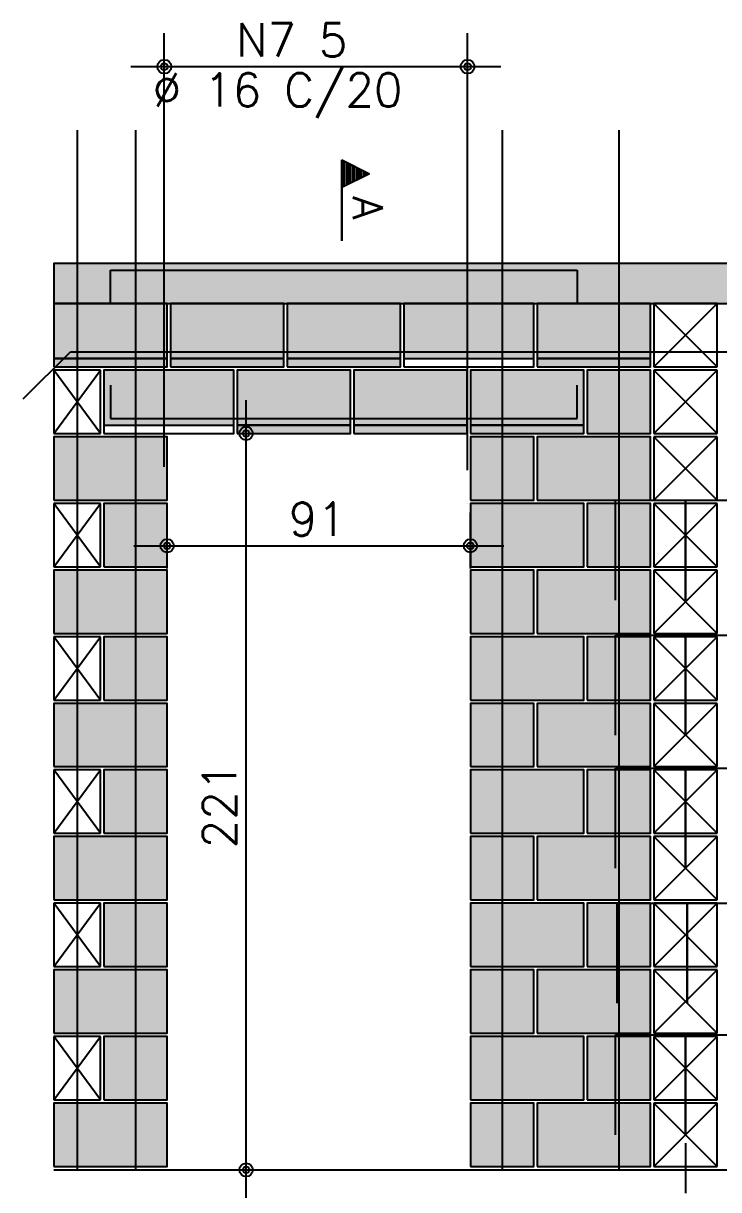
# Model space of a CAD drawing. Extents: x -1.9 to 86, y -1.6 to 60.9.
# Drawn here: x 6.37 to 10.54, y 49.93 to 56.93 of the extents above; entities that cross this region are included whole.
import ezdxf

# ---------------------------------------------------------------- set-up
doc = ezdxf.new("R2010")
doc.units = 0
doc.header["$MEASUREMENT"] = 0
doc.linetypes.add('ESTILO_TQS_0001', pattern=[0.45, 0.3, -0.15])
for name, color, linetype in [('PENA_01', 1, 'CONTINUOUS'), ('PENA_02', 2, 'CONTINUOUS'), ('PENA_03', 3, 'CONTINUOUS'), ('PENA_05', 5, 'CONTINUOUS'), ('PENA_09', 254, 'CONTINUOUS'), ('PENA_11', 252, 'CONTINUOUS'), ('PENA_21', 100, 'CONTINUOUS'), ('PENA_23', 50, 'CONTINUOUS')]:
    doc.layers.add(name, color=color, linetype=linetype)
doc.styles.get("Standard").update_dxf_attribs({"font": 'ROMANS.SHX'})

msp = doc.modelspace()

# ---------------------------------------------------------------- linework, layer by layer
at = {"layer": 'PENA_01', "linetype": 'Continuous'}
for p, q in [((7.214801, 54.273578), (7.214801, 56.874836)), ((9.034801, 54.253578), (9.034801, 56.874836)), ((7.014801, 56.674836), (9.234801, 56.674836)), ((6.55154, 54.923578), (7.23154, 54.923578)), ((7.25154, 54.923578), (7.93154, 54.923578)), ((7.95154, 54.923578), (8.63154, 54.923578)), ((8.65154, 54.923578), (9.43154, 54.923578)), ((9.45154, 54.923578), (10.13154, 54.923578)), ((7.705472, 49.853578), (7.705472, 54.673578)), ((6.85154, 54.523578), (7.63154, 54.523578)), ((7.65154, 54.523578), (8.33154, 54.523578)), ((7.83154, 54.473578), (7.905472, 54.473578)), ((8.35154, 54.523578), (9.03154, 54.523578)), ((9.05154, 54.523578), (9.73154, 54.523578)), ((7.23154, 53.663578), (7.23154, 53.999237)), ((9.05154, 53.663578), (9.05154, 53.999237)), ((7.03154, 53.799237), (9.25154, 53.799237)), ((7.793116, 50.053578), (7.905472, 50.053578))]:
    msp.add_line(p, q, dxfattribs=at)
at = {"layer": 'PENA_01', "linetype": 'ESTILO_TQS_0001'}
msp.add_line((10.34154, 50.663578), (10.34154, 45.995197), dxfattribs=at)
at = {"layer": 'PENA_02', "linetype": 'Continuous'}
for p, q in [((10.53154, 55.253578), (10.15154, 55.253578)), ((10.15154, 55.253578), (10.15154, 54.873578)), ((10.53154, 54.873578), (10.53154, 55.253578)), ((6.83154, 54.853578), (6.55154, 54.853578)), ((6.55154, 54.853578), (6.55154, 54.473578)), ((6.83154, 54.473578), (6.83154, 54.853578)), ((10.15154, 54.873578), (10.53154, 54.873578)), ((10.53154, 54.853578), (10.15154, 54.853578)), ((10.15154, 54.853578), (10.15154, 54.473578)), ((10.53154, 54.473578), (10.53154, 54.853578)), ((6.55154, 54.473578), (6.83154, 54.473578)), ((10.15154, 54.473578), (10.53154, 54.473578)), ((10.53154, 54.453578), (10.15154, 54.453578)), ((10.15154, 54.453578), (10.15154, 54.073578)), ((10.53154, 54.073578), (10.53154, 54.453578)), ((6.83154, 54.053578), (6.55154, 54.053578)), ((6.55154, 54.053578), (6.55154, 53.673578)), ((6.83154, 53.673578), (6.83154, 54.053578)), ((10.15154, 54.073578), (10.53154, 54.073578)), ((10.53154, 54.053578), (10.15154, 54.053578)), ((10.15154, 54.053578), (10.15154, 53.673578)), ((10.53154, 53.673578), (10.53154, 54.053578)), ((6.55154, 53.673578), (6.83154, 53.673578)), ((10.15154, 53.673578), (10.53154, 53.673578)), ((10.53154, 53.653578), (10.15154, 53.653578)), ((10.15154, 53.653578), (10.15154, 53.273578)), ((10.53154, 53.273578), (10.53154, 53.653578)), ((10.15154, 53.273578), (10.53154, 53.273578)), ((6.83154, 53.253578), (6.55154, 53.253578)), ((6.55154, 53.253578), (6.55154, 52.873578)), ((6.83154, 52.873578), (6.83154, 53.253578)), ((10.53154, 53.253578), (10.15154, 53.253578)), ((10.15154, 53.253578), (10.15154, 52.873578)), ((10.53154, 52.873578), (10.53154, 53.253578)), ((6.55154, 52.873578), (6.83154, 52.873578)), ((10.15154, 52.873578), (10.53154, 52.873578)), ((10.53154, 52.853578), (10.15154, 52.853578)), ((10.15154, 52.853578), (10.15154, 52.473578)), ((10.53154, 52.473578), (10.53154, 52.853578)), ((6.83154, 52.453578), (6.55154, 52.453578)), ((6.55154, 52.453578), (6.55154, 52.073578)), ((6.83154, 52.073578), (6.83154, 52.453578)), ((10.15154, 52.473578), (10.53154, 52.473578)), ((10.53154, 52.453578), (10.15154, 52.453578)), ((10.15154, 52.453578), (10.15154, 52.073578)), ((10.53154, 52.073578), (10.53154, 52.453578)), ((6.55154, 52.073578), (6.83154, 52.073578)), ((10.15154, 52.073578), (10.53154, 52.073578)), ((10.53154, 52.053578), (10.15154, 52.053578)), ((10.15154, 52.053578), (10.15154, 51.673578)), ((10.53154, 51.673578), (10.53154, 52.053578)), ((10.15154, 51.673578), (10.53154, 51.673578)), ((6.83154, 51.653578), (6.55154, 51.653578)), ((6.55154, 51.653578), (6.55154, 51.273578)), ((6.83154, 51.273578), (6.83154, 51.653578)), ((10.53154, 51.653578), (10.15154, 51.653578)), ((10.15154, 51.653578), (10.15154, 51.273578)), ((10.53154, 51.273578), (10.53154, 51.653578)), ((6.55154, 51.273578), (6.83154, 51.273578)), ((10.15154, 51.273578), (10.53154, 51.273578)), ((10.53154, 51.253578), (10.15154, 51.253578)), ((10.15154, 51.253578), (10.15154, 50.873578)), ((10.53154, 50.873578), (10.53154, 51.253578)), ((6.83154, 50.853578), (6.55154, 50.853578)), ((6.55154, 50.853578), (6.55154, 50.473578)), ((6.83154, 50.473578), (6.83154, 50.853578)), ((10.15154, 50.873578), (10.53154, 50.873578)), ((10.53154, 50.853578), (10.15154, 50.853578)), ((10.15154, 50.853578), (10.15154, 50.473578)), ((10.53154, 50.473578), (10.53154, 50.853578)), ((6.55154, 50.473578), (6.83154, 50.473578)), ((10.15154, 50.473578), (10.53154, 50.473578)), ((10.53154, 50.453578), (10.15154, 50.453578)), ((10.15154, 50.453578), (10.15154, 50.073578)), ((10.53154, 50.073578), (10.53154, 50.453578)), ((6.55154, 50.053578), (14.13154, 50.053578)), ((10.15154, 50.073578), (10.53154, 50.073578))]:
    msp.add_line(p, q, dxfattribs=at)
for points in [[(6.55154, 55.253578), (14.13154, 55.253578), (14.13154, 55.493578), (6.55154, 55.493578), (6.55154, 55.253578)], [(6.55154, 54.873578), (7.23154, 54.873578), (7.23154, 55.253578), (6.55154, 55.253578), (6.55154, 54.873578)], [(7.25154, 54.873578), (7.93154, 54.873578), (7.93154, 55.253578), (7.25154, 55.253578), (7.25154, 54.873578)], [(7.95154, 54.873578), (8.63154, 54.873578), (8.63154, 55.253578), (7.95154, 55.253578), (7.95154, 54.873578)], [(8.65154, 54.873578), (9.43154, 54.873578), (9.43154, 55.253578), (8.65154, 55.253578), (8.65154, 54.873578)], [(9.45154, 54.873578), (10.13154, 54.873578), (10.13154, 55.253578), (9.45154, 55.253578), (9.45154, 54.873578)], [(6.85154, 54.473578), (7.63154, 54.473578), (7.63154, 54.853578), (6.85154, 54.853578), (6.85154, 54.473578)], [(7.65154, 54.473578), (8.33154, 54.473578), (8.33154, 54.853578), (7.65154, 54.853578), (7.65154, 54.473578)], [(8.35154, 54.473578), (9.03154, 54.473578), (9.03154, 54.853578), (8.35154, 54.853578), (8.35154, 54.473578)], [(9.05154, 54.473578), (9.73154, 54.473578), (9.73154, 54.853578), (9.05154, 54.853578), (9.05154, 54.473578)], [(9.75154, 54.473578), (10.13154, 54.473578), (10.13154, 54.853578), (9.75154, 54.853578), (9.75154, 54.473578)], [(6.55154, 54.073578), (7.23154, 54.073578), (7.23154, 54.453578), (6.55154, 54.453578), (6.55154, 54.073578)], [(9.05154, 54.073578), (9.43154, 54.073578), (9.43154, 54.453578), (9.05154, 54.453578), (9.05154, 54.073578)], [(9.45154, 54.073578), (10.13154, 54.073578), (10.13154, 54.453578), (9.45154, 54.453578), (9.45154, 54.073578)], [(6.85154, 53.673578), (7.23154, 53.673578), (7.23154, 54.053578), (6.85154, 54.053578), (6.85154, 53.673578)], [(9.05154, 53.673578), (9.73154, 53.673578), (9.73154, 54.053578), (9.05154, 54.053578), (9.05154, 53.673578)], [(9.75154, 53.673578), (10.13154, 53.673578), (10.13154, 54.053578), (9.75154, 54.053578), (9.75154, 53.673578)], [(6.55154, 53.273578), (7.23154, 53.273578), (7.23154, 53.653578), (6.55154, 53.653578), (6.55154, 53.273578)], [(9.05154, 53.273578), (9.43154, 53.273578), (9.43154, 53.653578), (9.05154, 53.653578), (9.05154, 53.273578)], [(9.45154, 53.273578), (10.13154, 53.273578), (10.13154, 53.653578), (9.45154, 53.653578), (9.45154, 53.273578)], [(6.85154, 52.873578), (7.23154, 52.873578), (7.23154, 53.253578), (6.85154, 53.253578), (6.85154, 52.873578)], [(9.05154, 52.873578), (9.73154, 52.873578), (9.73154, 53.253578), (9.05154, 53.253578), (9.05154, 52.873578)], [(9.75154, 52.873578), (10.13154, 52.873578), (10.13154, 53.253578), (9.75154, 53.253578), (9.75154, 52.873578)], [(6.55154, 52.473578), (7.23154, 52.473578), (7.23154, 52.853578), (6.55154, 52.853578), (6.55154, 52.473578)], [(9.05154, 52.473578), (9.43154, 52.473578), (9.43154, 52.853578), (9.05154, 52.853578), (9.05154, 52.473578)], [(9.45154, 52.473578), (10.13154, 52.473578), (10.13154, 52.853578), (9.45154, 52.853578), (9.45154, 52.473578)], [(6.85154, 52.073578), (7.23154, 52.073578), (7.23154, 52.453578), (6.85154, 52.453578), (6.85154, 52.073578)], [(9.05154, 52.073578), (9.73154, 52.073578), (9.73154, 52.453578), (9.05154, 52.453578), (9.05154, 52.073578)], [(9.75154, 52.073578), (10.13154, 52.073578), (10.13154, 52.453578), (9.75154, 52.453578), (9.75154, 52.073578)], [(6.55154, 51.673578), (7.23154, 51.673578), (7.23154, 52.053578), (6.55154, 52.053578), (6.55154, 51.673578)], [(9.05154, 51.673578), (9.43154, 51.673578), (9.43154, 52.053578), (9.05154, 52.053578), (9.05154, 51.673578)], [(9.45154, 51.673578), (10.13154, 51.673578), (10.13154, 52.053578), (9.45154, 52.053578), (9.45154, 51.673578)], [(6.85154, 51.273578), (7.23154, 51.273578), (7.23154, 51.653578), (6.85154, 51.653578), (6.85154, 51.273578)], [(9.05154, 51.273578), (9.73154, 51.273578), (9.73154, 51.653578), (9.05154, 51.653578), (9.05154, 51.273578)], [(9.75154, 51.273578), (10.13154, 51.273578), (10.13154, 51.653578), (9.75154, 51.653578), (9.75154, 51.273578)], [(6.55154, 50.873578), (7.23154, 50.873578), (7.23154, 51.253578), (6.55154, 51.253578), (6.55154, 50.873578)], [(9.05154, 50.873578), (9.43154, 50.873578), (9.43154, 51.253578), (9.05154, 51.253578), (9.05154, 50.873578)], [(9.45154, 50.873578), (10.13154, 50.873578), (10.13154, 51.253578), (9.45154, 51.253578), (9.45154, 50.873578)], [(6.85154, 50.473578), (7.23154, 50.473578), (7.23154, 50.853578), (6.85154, 50.853578), (6.85154, 50.473578)], [(9.05154, 50.473578), (9.73154, 50.473578), (9.73154, 50.853578), (9.05154, 50.853578), (9.05154, 50.473578)], [(9.75154, 50.473578), (10.13154, 50.473578), (10.13154, 50.853578), (9.75154, 50.853578), (9.75154, 50.473578)], [(6.55154, 50.073578), (7.23154, 50.073578), (7.23154, 50.453578), (6.55154, 50.453578), (6.55154, 50.073578)], [(9.05154, 50.073578), (9.43154, 50.073578), (9.43154, 50.453578), (9.05154, 50.453578), (9.05154, 50.073578)], [(9.45154, 50.073578), (10.13154, 50.073578), (10.13154, 50.453578), (9.45154, 50.453578), (9.45154, 50.073578)]]:
    msp.add_lwpolyline(points, dxfattribs=at)
for centre, radius in [((7.214801, 56.674836), 0.041625), ((9.034801, 56.674836), 0.041625), ((7.214801, 56.674836), 0.02075), ((9.034801, 56.674836), 0.02075), ((7.705472, 54.473578), 0.04), ((7.705472, 54.473578), 0.02), ((7.23154, 53.799237), 0.04), ((9.05154, 53.799237), 0.04), ((7.23154, 53.799237), 0.02), ((9.05154, 53.799237), 0.02), ((7.705472, 50.053578), 0.04), ((7.705472, 50.053578), 0.02)]:
    msp.add_circle(centre, radius, dxfattribs=at)
at = {"layer": 'PENA_03', "linetype": 'Continuous'}
for p, q in [((8.279786, 55.628685), (8.279786, 56.115067)), ((8.279786, 56.115067), (8.445719, 56.032101)), ((8.280481, 56.113939), (8.444158, 56.032101)), ((8.280482, 56.113939), (8.280482, 55.950262)), ((8.29255, 56.108685), (8.29255, 55.955516)), ((8.305314, 56.102303), (8.305314, 55.961898)), ((8.318078, 56.095921), (8.318078, 55.96828)), ((8.330842, 56.089539), (8.330842, 55.974662)), ((8.343606, 56.083157), (8.343606, 55.981044)), ((8.35637, 56.076775), (8.35637, 55.987426)), ((8.445719, 56.032101), (8.280481, 55.949482)), ((8.444158, 56.032101), (8.280482, 55.950262)), ((8.369134, 56.070393), (8.369134, 55.993808)), ((8.381898, 56.064011), (8.381898, 56.00019)), ((8.394662, 56.057629), (8.394662, 56.006572)), ((8.407426, 56.051247), (8.407426, 56.012954)), ((8.420191, 56.044865), (8.420191, 56.019336)), ((8.432955, 56.038483), (8.432955, 56.025719)), ((8.280482, 55.949482), (8.280482, 55.628685)), ((10.15154, 54.873578), (10.53154, 55.253578)), ((10.53154, 54.873578), (10.15154, 55.253578)), ((6.55154, 54.473578), (6.83154, 54.853578)), ((6.83154, 54.473578), (6.55154, 54.853578)), ((10.15154, 54.473578), (10.53154, 54.853578)), ((10.53154, 54.473578), (10.15154, 54.853578)), ((7.63154, 54.473578), (7.63154, 54.473578)), ((10.15154, 54.073578), (10.53154, 54.453578)), ((10.53154, 54.073578), (10.15154, 54.453578)), ((6.55154, 53.673578), (6.83154, 54.053578)), ((6.83154, 53.673578), (6.55154, 54.053578)), ((7.214801, 54.073578), (7.214801, 54.073578)), ((9.034801, 54.053578), (9.034801, 54.053578)), ((10.15154, 53.673578), (10.53154, 54.053578)), ((10.53154, 53.673578), (10.15154, 54.053578)), ((10.15154, 53.273578), (10.53154, 53.653578)), ((10.53154, 53.273578), (10.15154, 53.653578)), ((7.23154, 53.463578), (7.23154, 53.463578)), ((9.05154, 53.463578), (9.05154, 53.463578)), ((6.55154, 52.873578), (6.83154, 53.253578)), ((6.83154, 52.873578), (6.55154, 53.253578)), ((10.15154, 52.873578), (10.53154, 53.253578)), ((10.53154, 52.873578), (10.15154, 53.253578)), ((10.15154, 52.473578), (10.53154, 52.853578)), ((10.53154, 52.473578), (10.15154, 52.853578)), ((6.55154, 52.073578), (6.83154, 52.453578)), ((6.83154, 52.073578), (6.55154, 52.453578)), ((10.15154, 52.073578), (10.53154, 52.453578)), ((10.53154, 52.073578), (10.15154, 52.453578)), ((10.15154, 51.673578), (10.53154, 52.053578)), ((10.53154, 51.673578), (10.15154, 52.053578)), ((6.55154, 51.273578), (6.83154, 51.653578)), ((6.83154, 51.273578), (6.55154, 51.653578)), ((10.15154, 51.273578), (10.53154, 51.653578)), ((10.53154, 51.273578), (10.15154, 51.653578)), ((10.15154, 50.873578), (10.53154, 51.253578)), ((10.53154, 50.873578), (10.15154, 51.253578)), ((6.55154, 50.473578), (6.83154, 50.853578)), ((6.83154, 50.473578), (6.55154, 50.853578)), ((10.15154, 50.473578), (10.53154, 50.853578)), ((10.53154, 50.473578), (10.15154, 50.853578)), ((10.15154, 50.073578), (10.53154, 50.453578)), ((10.53154, 50.073578), (10.15154, 50.453578)), ((7.593116, 50.053578), (7.593116, 50.053578))]:
    msp.add_line(p, q, dxfattribs=at)
at = {"layer": 'PENA_05', "linetype": 'Continuous'}
for p, q in [((6.89154, 55.253578), (6.89154, 55.453578)), ((6.89154, 55.453578), (9.69154, 55.453578)), ((9.69154, 55.453578), (9.69154, 55.253578)), ((6.368698, 54.680735), (6.65154, 54.963578)), ((6.65154, 54.963578), (14.03154, 54.963578)), ((6.89154, 54.763578), (6.89154, 54.563578)), ((9.69154, 54.563578), (9.69154, 54.763578)), ((6.89154, 54.563578), (9.69154, 54.563578)), ((9.92154, 53.473578), (9.92154, 54.073578)), ((9.92154, 54.073578), (10.34154, 54.073578)), ((10.34154, 54.073578), (10.34154, 53.473578)), ((10.34154, 53.473578), (10.34154, 54.073578)), ((10.34154, 54.073578), (10.76154, 54.073578)), ((9.92154, 52.663578), (9.92154, 53.263578)), ((9.92154, 53.263578), (10.34154, 53.263578)), ((10.34154, 53.263578), (10.34154, 52.663578)), ((10.34154, 52.663578), (10.34154, 53.263578)), ((10.34154, 53.263578), (10.76154, 53.263578)), ((9.92154, 51.863578), (9.92154, 52.463578)), ((9.92154, 52.463578), (10.34154, 52.463578)), ((10.34154, 52.463578), (10.34154, 51.863578)), ((10.34154, 51.863578), (10.34154, 52.463578)), ((10.34154, 52.463578), (10.76154, 52.463578)), ((9.93154, 51.053578), (9.93154, 51.653578)), ((9.93154, 51.653578), (10.35154, 51.653578)), ((10.35154, 51.653578), (10.35154, 51.053578)), ((10.35154, 51.053578), (10.35154, 51.653578)), ((10.35154, 51.653578), (10.77154, 51.653578)), ((9.92154, 50.263578), (9.92154, 50.863578)), ((9.92154, 50.863578), (10.34154, 50.863578)), ((10.34154, 50.863578), (10.34154, 50.263578)), ((10.34154, 50.263578), (10.34154, 50.863578)), ((10.34154, 50.863578), (10.76154, 50.863578))]:
    msp.add_line(p, q, dxfattribs=at)
for points in [[(6.69154, 56.293578), (6.69154, 50.053578)], [(7.04154, 56.293578), (7.04154, 50.053578)], [(9.24154, 56.293578), (9.24154, 50.053578)], [(9.94154, 56.293578), (9.94154, 50.053578)]]:
    msp.add_lwpolyline(points, dxfattribs=at)
at = {"layer": 'PENA_09', "linetype": 'Continuous'}
for points in [[(6.55154, 54.923578), (7.23154, 54.923578), (7.23154, 55.253578), (6.55154, 55.253578), (6.55154, 54.923578)], [(7.25154, 54.923578), (7.93154, 54.923578), (7.93154, 55.253578), (7.25154, 55.253578), (7.25154, 54.923578)], [(7.95154, 54.923578), (8.63154, 54.923578), (8.63154, 55.253578), (7.95154, 55.253578), (7.95154, 54.923578)], [(8.65154, 54.923578), (9.43154, 54.923578), (9.43154, 55.253578), (8.65154, 55.253578), (8.65154, 54.923578)], [(9.45154, 54.923578), (10.13154, 54.923578), (10.13154, 55.253578), (9.45154, 55.253578), (9.45154, 54.923578)], [(6.85154, 54.523578), (7.63154, 54.523578), (7.63154, 54.853578), (6.85154, 54.853578), (6.85154, 54.523578)], [(7.65154, 54.523578), (8.33154, 54.523578), (8.33154, 54.853578), (7.65154, 54.853578), (7.65154, 54.523578)], [(8.35154, 54.523578), (9.03154, 54.523578), (9.03154, 54.853578), (8.35154, 54.853578), (8.35154, 54.523578)], [(9.05154, 54.523578), (9.73154, 54.523578), (9.73154, 54.853578), (9.05154, 54.853578), (9.05154, 54.523578)]]:
    msp.add_lwpolyline(points, dxfattribs=at)
for points in [[(6.55154, 54.923578), (7.23154, 54.923578), (7.23154, 55.253578)], [(6.55154, 54.923578), (7.23154, 55.253578), (6.55154, 55.253578)], [(6.55154, 54.923578), (6.55154, 55.253578), (6.55154, 54.923578)], [(7.25154, 54.923578), (7.93154, 54.923578), (7.93154, 55.253578)], [(7.25154, 54.923578), (7.93154, 55.253578), (7.25154, 55.253578)], [(7.25154, 54.923578), (7.25154, 55.253578), (7.25154, 54.923578)], [(7.95154, 54.923578), (8.63154, 54.923578), (8.63154, 55.253578)], [(7.95154, 54.923578), (8.63154, 55.253578), (7.95154, 55.253578)], [(7.95154, 54.923578), (7.95154, 55.253578), (7.95154, 54.923578)], [(8.65154, 54.923578), (9.43154, 54.923578), (9.43154, 55.253578)], [(8.65154, 54.923578), (9.43154, 55.253578), (8.65154, 55.253578)], [(8.65154, 54.923578), (8.65154, 55.253578), (8.65154, 54.923578)], [(9.45154, 54.923578), (10.13154, 54.923578), (10.13154, 55.253578)], [(9.45154, 54.923578), (10.13154, 55.253578), (9.45154, 55.253578)], [(9.45154, 54.923578), (9.45154, 55.253578), (9.45154, 54.923578)], [(6.85154, 54.523578), (7.63154, 54.523578), (7.63154, 54.853578)], [(6.85154, 54.523578), (7.63154, 54.853578), (6.85154, 54.853578)], [(6.85154, 54.523578), (6.85154, 54.853578), (6.85154, 54.523578)], [(7.65154, 54.523578), (8.33154, 54.523578), (8.33154, 54.853578)], [(7.65154, 54.523578), (8.33154, 54.853578), (7.65154, 54.853578)], [(7.65154, 54.523578), (7.65154, 54.853578), (7.65154, 54.523578)], [(8.35154, 54.523578), (9.03154, 54.523578), (9.03154, 54.853578)], [(8.35154, 54.523578), (9.03154, 54.853578), (8.35154, 54.853578)], [(8.35154, 54.523578), (8.35154, 54.853578), (8.35154, 54.523578)], [(9.05154, 54.523578), (9.73154, 54.523578), (9.73154, 54.853578)], [(9.05154, 54.523578), (9.73154, 54.853578), (9.05154, 54.853578)], [(9.05154, 54.523578), (9.05154, 54.853578), (9.05154, 54.523578)]]:
    msp.add_solid(points, dxfattribs=at)
at = {"layer": 'PENA_11', "linetype": 'Continuous'}
for points in [[(6.55154, 55.253578), (14.13154, 55.253578), (14.13154, 55.493578)], [(6.55154, 55.253578), (14.13154, 55.493578), (6.55154, 55.493578)], [(6.55154, 55.253578), (6.55154, 55.493578), (6.55154, 55.253578)]]:
    msp.add_solid(points, dxfattribs=at)
at = {"layer": 'PENA_21', "linetype": 'Continuous'}
for points in [[(6.55154, 54.873578), (7.23154, 54.873578), (7.23154, 54.923578), (6.55154, 54.923578), (6.55154, 54.873578)], [(7.25154, 54.873578), (7.93154, 54.873578), (7.93154, 54.923578), (7.25154, 54.923578), (7.25154, 54.873578)], [(7.95154, 54.873578), (8.63154, 54.873578), (8.63154, 54.923578), (7.95154, 54.923578), (7.95154, 54.873578)], [(9.45154, 54.873578), (10.13154, 54.873578), (10.13154, 54.923578), (9.45154, 54.923578), (9.45154, 54.873578)], [(7.65154, 54.473578), (8.33154, 54.473578), (8.33154, 54.523578), (7.65154, 54.523578), (7.65154, 54.473578)], [(8.35154, 54.473578), (9.03154, 54.473578), (9.03154, 54.523578), (8.35154, 54.523578), (8.35154, 54.473578)], [(9.05154, 54.473578), (9.73154, 54.473578), (9.73154, 54.523578), (9.05154, 54.523578), (9.05154, 54.473578)], [(6.55154, 54.073578), (7.23154, 54.073578), (7.23154, 54.453578), (6.55154, 54.453578), (6.55154, 54.073578)], [(9.45154, 54.073578), (10.13154, 54.073578), (10.13154, 54.453578), (9.45154, 54.453578), (9.45154, 54.073578)], [(9.05154, 53.673578), (9.73154, 53.673578), (9.73154, 54.053578), (9.05154, 54.053578), (9.05154, 53.673578)], [(6.55154, 53.273578), (7.23154, 53.273578), (7.23154, 53.653578), (6.55154, 53.653578), (6.55154, 53.273578)], [(9.45154, 53.273578), (10.13154, 53.273578), (10.13154, 53.653578), (9.45154, 53.653578), (9.45154, 53.273578)], [(9.05154, 52.873578), (9.73154, 52.873578), (9.73154, 53.253578), (9.05154, 53.253578), (9.05154, 52.873578)], [(6.55154, 52.473578), (7.23154, 52.473578), (7.23154, 52.853578), (6.55154, 52.853578), (6.55154, 52.473578)], [(9.45154, 52.473578), (10.13154, 52.473578), (10.13154, 52.853578), (9.45154, 52.853578), (9.45154, 52.473578)], [(9.05154, 52.073578), (9.73154, 52.073578), (9.73154, 52.453578), (9.05154, 52.453578), (9.05154, 52.073578)], [(6.55154, 51.673578), (7.23154, 51.673578), (7.23154, 52.053578), (6.55154, 52.053578), (6.55154, 51.673578)], [(9.45154, 51.673578), (10.13154, 51.673578), (10.13154, 52.053578), (9.45154, 52.053578), (9.45154, 51.673578)], [(9.05154, 51.273578), (9.73154, 51.273578), (9.73154, 51.653578), (9.05154, 51.653578), (9.05154, 51.273578)], [(6.55154, 50.873578), (7.23154, 50.873578), (7.23154, 51.253578), (6.55154, 51.253578), (6.55154, 50.873578)], [(9.45154, 50.873578), (10.13154, 50.873578), (10.13154, 51.253578), (9.45154, 51.253578), (9.45154, 50.873578)], [(9.05154, 50.473578), (9.73154, 50.473578), (9.73154, 50.853578), (9.05154, 50.853578), (9.05154, 50.473578)], [(6.55154, 50.073578), (7.23154, 50.073578), (7.23154, 50.453578), (6.55154, 50.453578), (6.55154, 50.073578)], [(9.45154, 50.073578), (10.13154, 50.073578), (10.13154, 50.453578), (9.45154, 50.453578), (9.45154, 50.073578)]]:
    msp.add_lwpolyline(points, dxfattribs=at)
for points in [[(6.55154, 54.873578), (7.23154, 54.873578), (7.23154, 54.923578)], [(6.55154, 54.873578), (7.23154, 54.923578), (6.55154, 54.923578)], [(6.55154, 54.873578), (6.55154, 54.923578), (6.55154, 54.873578)], [(7.25154, 54.873578), (7.93154, 54.873578), (7.93154, 54.923578)], [(7.25154, 54.873578), (7.93154, 54.923578), (7.25154, 54.923578)], [(7.25154, 54.873578), (7.25154, 54.923578), (7.25154, 54.873578)], [(7.95154, 54.873578), (8.63154, 54.873578), (8.63154, 54.923578)], [(7.95154, 54.873578), (8.63154, 54.923578), (7.95154, 54.923578)], [(7.95154, 54.873578), (7.95154, 54.923578), (7.95154, 54.873578)], [(9.45154, 54.873578), (10.13154, 54.873578), (10.13154, 54.923578)], [(9.45154, 54.873578), (10.13154, 54.923578), (9.45154, 54.923578)], [(9.45154, 54.873578), (9.45154, 54.923578), (9.45154, 54.873578)], [(7.65154, 54.473578), (8.33154, 54.473578), (8.33154, 54.523578)], [(7.65154, 54.473578), (8.33154, 54.523578), (7.65154, 54.523578)], [(7.65154, 54.473578), (7.65154, 54.523578), (7.65154, 54.473578)], [(8.35154, 54.473578), (9.03154, 54.473578), (9.03154, 54.523578)], [(8.35154, 54.473578), (9.03154, 54.523578), (8.35154, 54.523578)], [(8.35154, 54.473578), (8.35154, 54.523578), (8.35154, 54.473578)], [(9.05154, 54.473578), (9.73154, 54.473578), (9.73154, 54.523578)], [(9.05154, 54.473578), (9.73154, 54.523578), (9.05154, 54.523578)], [(9.05154, 54.473578), (9.05154, 54.523578), (9.05154, 54.473578)], [(6.55154, 54.073578), (7.23154, 54.073578), (7.23154, 54.453578)], [(6.55154, 54.073578), (7.23154, 54.453578), (6.55154, 54.453578)], [(6.55154, 54.073578), (6.55154, 54.453578), (6.55154, 54.073578)], [(9.45154, 54.073578), (10.13154, 54.073578), (10.13154, 54.453578)], [(9.45154, 54.073578), (10.13154, 54.453578), (9.45154, 54.453578)], [(9.45154, 54.073578), (9.45154, 54.453578), (9.45154, 54.073578)], [(9.05154, 53.673578), (9.73154, 53.673578), (9.73154, 54.053578)], [(9.05154, 53.673578), (9.73154, 54.053578), (9.05154, 54.053578)], [(9.05154, 53.673578), (9.05154, 54.053578), (9.05154, 53.673578)], [(6.55154, 53.273578), (7.23154, 53.273578), (7.23154, 53.653578)], [(6.55154, 53.273578), (7.23154, 53.653578), (6.55154, 53.653578)], [(6.55154, 53.273578), (6.55154, 53.653578), (6.55154, 53.273578)], [(9.45154, 53.273578), (10.13154, 53.273578), (10.13154, 53.653578)], [(9.45154, 53.273578), (10.13154, 53.653578), (9.45154, 53.653578)], [(9.45154, 53.273578), (9.45154, 53.653578), (9.45154, 53.273578)], [(9.05154, 52.873578), (9.73154, 52.873578), (9.73154, 53.253578)], [(9.05154, 52.873578), (9.73154, 53.253578), (9.05154, 53.253578)], [(9.05154, 52.873578), (9.05154, 53.253578), (9.05154, 52.873578)], [(6.55154, 52.473578), (7.23154, 52.473578), (7.23154, 52.853578)], [(6.55154, 52.473578), (7.23154, 52.853578), (6.55154, 52.853578)], [(6.55154, 52.473578), (6.55154, 52.853578), (6.55154, 52.473578)], [(9.45154, 52.473578), (10.13154, 52.473578), (10.13154, 52.853578)], [(9.45154, 52.473578), (10.13154, 52.853578), (9.45154, 52.853578)], [(9.45154, 52.473578), (9.45154, 52.853578), (9.45154, 52.473578)], [(9.05154, 52.073578), (9.73154, 52.073578), (9.73154, 52.453578)], [(9.05154, 52.073578), (9.73154, 52.453578), (9.05154, 52.453578)], [(9.05154, 52.073578), (9.05154, 52.453578), (9.05154, 52.073578)], [(6.55154, 51.673578), (7.23154, 51.673578), (7.23154, 52.053578)], [(6.55154, 51.673578), (7.23154, 52.053578), (6.55154, 52.053578)], [(6.55154, 51.673578), (6.55154, 52.053578), (6.55154, 51.673578)], [(9.45154, 51.673578), (10.13154, 51.673578), (10.13154, 52.053578)], [(9.45154, 51.673578), (10.13154, 52.053578), (9.45154, 52.053578)], [(9.45154, 51.673578), (9.45154, 52.053578), (9.45154, 51.673578)], [(9.05154, 51.273578), (9.73154, 51.273578), (9.73154, 51.653578)], [(9.05154, 51.273578), (9.73154, 51.653578), (9.05154, 51.653578)], [(9.05154, 51.273578), (9.05154, 51.653578), (9.05154, 51.273578)], [(6.55154, 50.873578), (7.23154, 50.873578), (7.23154, 51.253578)], [(6.55154, 50.873578), (7.23154, 51.253578), (6.55154, 51.253578)], [(6.55154, 50.873578), (6.55154, 51.253578), (6.55154, 50.873578)], [(9.45154, 50.873578), (10.13154, 50.873578), (10.13154, 51.253578)], [(9.45154, 50.873578), (10.13154, 51.253578), (9.45154, 51.253578)], [(9.45154, 50.873578), (9.45154, 51.253578), (9.45154, 50.873578)], [(9.05154, 50.473578), (9.73154, 50.473578), (9.73154, 50.853578)], [(9.05154, 50.473578), (9.73154, 50.853578), (9.05154, 50.853578)], [(9.05154, 50.473578), (9.05154, 50.853578), (9.05154, 50.473578)], [(6.55154, 50.073578), (7.23154, 50.073578), (7.23154, 50.453578)], [(6.55154, 50.073578), (7.23154, 50.453578), (6.55154, 50.453578)], [(6.55154, 50.073578), (6.55154, 50.453578), (6.55154, 50.073578)], [(9.45154, 50.073578), (10.13154, 50.073578), (10.13154, 50.453578)], [(9.45154, 50.073578), (10.13154, 50.453578), (9.45154, 50.453578)], [(9.45154, 50.073578), (9.45154, 50.453578), (9.45154, 50.073578)]]:
    msp.add_solid(points, dxfattribs=at)
at = {"layer": 'PENA_23', "linetype": 'Continuous'}
for points in [[(9.75154, 54.473578), (10.13154, 54.473578), (10.13154, 54.853578), (9.75154, 54.853578), (9.75154, 54.473578)], [(9.05154, 54.073578), (9.43154, 54.073578), (9.43154, 54.453578), (9.05154, 54.453578), (9.05154, 54.073578)], [(6.85154, 53.673578), (7.23154, 53.673578), (7.23154, 54.053578), (6.85154, 54.053578), (6.85154, 53.673578)], [(9.75154, 53.673578), (10.13154, 53.673578), (10.13154, 54.053578), (9.75154, 54.053578), (9.75154, 53.673578)], [(9.05154, 53.273578), (9.43154, 53.273578), (9.43154, 53.653578), (9.05154, 53.653578), (9.05154, 53.273578)], [(6.85154, 52.873578), (7.23154, 52.873578), (7.23154, 53.253578), (6.85154, 53.253578), (6.85154, 52.873578)], [(9.75154, 52.873578), (10.13154, 52.873578), (10.13154, 53.253578), (9.75154, 53.253578), (9.75154, 52.873578)], [(9.05154, 52.473578), (9.43154, 52.473578), (9.43154, 52.853578), (9.05154, 52.853578), (9.05154, 52.473578)], [(6.85154, 52.073578), (7.23154, 52.073578), (7.23154, 52.453578), (6.85154, 52.453578), (6.85154, 52.073578)], [(9.75154, 52.073578), (10.13154, 52.073578), (10.13154, 52.453578), (9.75154, 52.453578), (9.75154, 52.073578)], [(9.05154, 51.673578), (9.43154, 51.673578), (9.43154, 52.053578), (9.05154, 52.053578), (9.05154, 51.673578)], [(6.85154, 51.273578), (7.23154, 51.273578), (7.23154, 51.653578), (6.85154, 51.653578), (6.85154, 51.273578)], [(9.75154, 51.273578), (10.13154, 51.273578), (10.13154, 51.653578), (9.75154, 51.653578), (9.75154, 51.273578)], [(9.05154, 50.873578), (9.43154, 50.873578), (9.43154, 51.253578), (9.05154, 51.253578), (9.05154, 50.873578)], [(6.85154, 50.473578), (7.23154, 50.473578), (7.23154, 50.853578), (6.85154, 50.853578), (6.85154, 50.473578)], [(9.75154, 50.473578), (10.13154, 50.473578), (10.13154, 50.853578), (9.75154, 50.853578), (9.75154, 50.473578)], [(9.05154, 50.073578), (9.43154, 50.073578), (9.43154, 50.453578), (9.05154, 50.453578), (9.05154, 50.073578)]]:
    msp.add_lwpolyline(points, dxfattribs=at)
for points in [[(9.75154, 54.473578), (10.13154, 54.473578), (10.13154, 54.853578)], [(9.75154, 54.473578), (10.13154, 54.853578), (9.75154, 54.853578)], [(9.75154, 54.473578), (9.75154, 54.853578), (9.75154, 54.473578)], [(9.05154, 54.073578), (9.43154, 54.073578), (9.43154, 54.453578)], [(9.05154, 54.073578), (9.43154, 54.453578), (9.05154, 54.453578)], [(9.05154, 54.073578), (9.05154, 54.453578), (9.05154, 54.073578)], [(6.85154, 53.673578), (7.23154, 53.673578), (7.23154, 54.053578)], [(6.85154, 53.673578), (7.23154, 54.053578), (6.85154, 54.053578)], [(6.85154, 53.673578), (6.85154, 54.053578), (6.85154, 53.673578)], [(9.75154, 53.673578), (10.13154, 53.673578), (10.13154, 54.053578)], [(9.75154, 53.673578), (10.13154, 54.053578), (9.75154, 54.053578)], [(9.75154, 53.673578), (9.75154, 54.053578), (9.75154, 53.673578)], [(9.05154, 53.273578), (9.43154, 53.273578), (9.43154, 53.653578)], [(9.05154, 53.273578), (9.43154, 53.653578), (9.05154, 53.653578)], [(9.05154, 53.273578), (9.05154, 53.653578), (9.05154, 53.273578)], [(6.85154, 52.873578), (7.23154, 52.873578), (7.23154, 53.253578)], [(6.85154, 52.873578), (7.23154, 53.253578), (6.85154, 53.253578)], [(6.85154, 52.873578), (6.85154, 53.253578), (6.85154, 52.873578)], [(9.75154, 52.873578), (10.13154, 52.873578), (10.13154, 53.253578)], [(9.75154, 52.873578), (10.13154, 53.253578), (9.75154, 53.253578)], [(9.75154, 52.873578), (9.75154, 53.253578), (9.75154, 52.873578)], [(9.05154, 52.473578), (9.43154, 52.473578), (9.43154, 52.853578)], [(9.05154, 52.473578), (9.43154, 52.853578), (9.05154, 52.853578)], [(9.05154, 52.473578), (9.05154, 52.853578), (9.05154, 52.473578)], [(6.85154, 52.073578), (7.23154, 52.073578), (7.23154, 52.453578)], [(6.85154, 52.073578), (7.23154, 52.453578), (6.85154, 52.453578)], [(6.85154, 52.073578), (6.85154, 52.453578), (6.85154, 52.073578)], [(9.75154, 52.073578), (10.13154, 52.073578), (10.13154, 52.453578)], [(9.75154, 52.073578), (10.13154, 52.453578), (9.75154, 52.453578)], [(9.75154, 52.073578), (9.75154, 52.453578), (9.75154, 52.073578)], [(9.05154, 51.673578), (9.43154, 51.673578), (9.43154, 52.053578)], [(9.05154, 51.673578), (9.43154, 52.053578), (9.05154, 52.053578)], [(9.05154, 51.673578), (9.05154, 52.053578), (9.05154, 51.673578)], [(6.85154, 51.273578), (7.23154, 51.273578), (7.23154, 51.653578)], [(6.85154, 51.273578), (7.23154, 51.653578), (6.85154, 51.653578)], [(6.85154, 51.273578), (6.85154, 51.653578), (6.85154, 51.273578)], [(9.75154, 51.273578), (10.13154, 51.273578), (10.13154, 51.653578)], [(9.75154, 51.273578), (10.13154, 51.653578), (9.75154, 51.653578)], [(9.75154, 51.273578), (9.75154, 51.653578), (9.75154, 51.273578)], [(9.05154, 50.873578), (9.43154, 50.873578), (9.43154, 51.253578)], [(9.05154, 50.873578), (9.43154, 51.253578), (9.05154, 51.253578)], [(9.05154, 50.873578), (9.05154, 51.253578), (9.05154, 50.873578)], [(6.85154, 50.473578), (7.23154, 50.473578), (7.23154, 50.853578)], [(6.85154, 50.473578), (7.23154, 50.853578), (6.85154, 50.853578)], [(6.85154, 50.473578), (6.85154, 50.853578), (6.85154, 50.473578)], [(9.75154, 50.473578), (10.13154, 50.473578), (10.13154, 50.853578)], [(9.75154, 50.473578), (10.13154, 50.853578), (9.75154, 50.853578)], [(9.75154, 50.473578), (9.75154, 50.853578), (9.75154, 50.473578)], [(9.05154, 50.073578), (9.43154, 50.073578), (9.43154, 50.453578)], [(9.05154, 50.073578), (9.43154, 50.453578), (9.05154, 50.453578)], [(9.05154, 50.073578), (9.05154, 50.453578), (9.05154, 50.073578)]]:
    msp.add_solid(points, dxfattribs=at)

# ---------------------------------------------------------------- texts
at = {"layer": 'PENA_03', "linetype": 'Continuous'}
for s, p in [('N7 5', (7.644801, 56.734836)), ('%%c 16 C/20', (7.144801, 56.434836)), ('91', (7.96154, 53.859237))]:
    msp.add_text(s, height=0.2, dxfattribs=at).set_placement(p)
for s, height, rotation, p in [('A', 0.18, 270, (8.346815, 55.896668)), ('221', 0.2, 90, (7.645472, 51.983578))]:
    msp.add_text(s, height=height, rotation=rotation, dxfattribs=at).set_placement(p)

doc.saveas('drawing.dxf')
